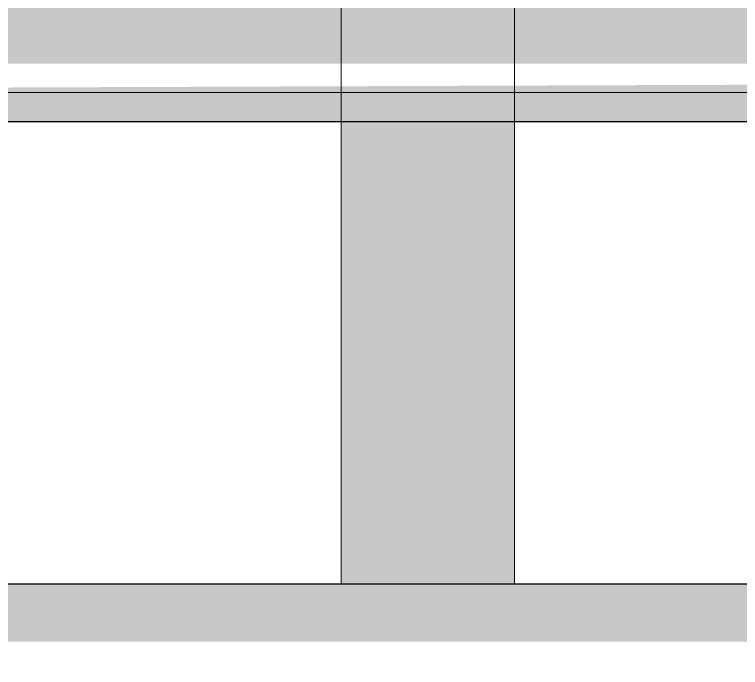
# Model space of a CAD drawing. Header units: millimetres. Extents: x -11345 to 411485, y -9810 to 73012.
# Drawn here: x 141263.9 to 141370.2, y 16924.5 to 17020.2 of the extents above; entities that cross this region are included whole.
import ezdxf

# ---------------------------------------------------------------- set-up
doc = ezdxf.new("R2010")
doc.units = ezdxf.units.MM
doc.layers.add('PDF _Линии', color=7, linetype='Continuous')
doc.layers.add('PDF _Обобщенные модели', color=7, linetype='Continuous', true_color=0xb5bcbf)
doc.layers.add('PDF _Ограждение', color=7, linetype='Continuous', true_color=0x7f7f7f)

msp = doc.modelspace()

# ---------------------------------------------------------------- hatches: boundary and pattern name
at = {"layer": 'PDF _Обобщенные модели', "true_color": 0x7f7f7f, "transparency": 33554559}
h = msp.add_hatch(color=8, dxfattribs=at)
h.paths.add_polyline_path([(146564.35172, 17004.51046), (146564.35172, 17012.97567), (146462.76917, 17008.74307), (146467.00178, 16830.97361), (146479.6996, 16830.97361), (146479.6996, 17004.51046)])
h.paths.add_polyline_path([(145264.94166, 17008.74307), (145201.45257, 17008.74307), (145264.94166, 17012.97567), (146395.04748, 17012.97567)])
h.paths.add_polyline_path([(141061.96385, 17008.74307), (141002.70737, 17008.74307), (141061.96385, 17012.97567), (142196.30228, 17012.97567)], flags=0)
h.paths.add_polyline_path([(145061.77657, 17008.74307), (145002.52009, 17008.74307), (145061.77657, 17012.97567), (145163.35912, 17012.97567), (145197.21996, 17012.97567), (145163.35912, 17008.74307), (145163.35912, 17012.97567)], flags=0)
h.paths.add_polyline_path([(142264.02397, 17008.74307), (142200.53488, 17008.74307), (142259.79137, 17012.97567), (142361.37391, 17012.97567), (142395.23476, 17012.97567), (142361.37391, 17008.74307), (142361.37391, 17012.97567)], flags=0)
h.paths.add_polyline_path([(144994.05487, 17012.97567), (143863.94906, 17008.74307), (143800.45997, 17008.74307), (143863.94906, 17012.97567)], flags=0)
h.paths.add_polyline_path([(145264.94166, 16830.97361), (145281.87209, 16830.97361), (145281.87209, 17004.51046), (146395.04748, 17004.51046), (146395.04748, 17000.27786), (146462.76917, 17000.27786), (146462.76917, 17008.74307), (146462.76917, 17012.97567), (146564.35172, 17012.97567), (146564.35172, 17063.76695), (145163.35912, 17059.53434), (145163.35912, 17063.76695), (143762.36651, 17059.53434), (143762.36651, 17063.76695), (142361.37391, 17059.53434), (142361.37391, 17063.76695), (140964.61392, 17059.53434), (140964.61392, 17004.51046), (140994.24216, 17004.51046), (140994.24216, 17000.27786), (141061.96385, 17000.27786), (141061.96385, 17004.51046), (141066.19646, 17004.51046), (141066.19646, 16987.58004), (141061.96385, 16987.58004), (141061.96385, 16742.08889), (141066.19646, 16742.08889), (141066.19646, 16830.97361), (141083.12688, 16830.97361), (141083.12688, 17004.51046), (142196.30228, 17004.51046), (142196.30228, 17000.27786), (142264.02397, 17000.27786), (142264.02397, 16987.58004), (142259.79137, 16987.58004), (142259.79137, 16742.08889), (142264.02397, 16742.08889), (142264.02397, 16830.97361), (142280.9544, 16830.97361), (142280.9544, 17004.51046), (142395.23476, 17004.51046), (142395.23476, 17000.27786), (142462.95646, 17000.27786), (142462.95646, 17008.74307), (142399.46737, 17008.74307), (142462.95646, 17012.97567), (143597.29488, 17012.97567), (142462.95646, 17008.74307), (142467.18906, 16830.97361), (142479.88688, 16830.97361), (142479.88688, 17004.51046), (143597.29488, 17004.51046), (143597.29488, 17000.27786), (143665.01657, 17000.27786), (143665.01657, 16987.58004), (143660.78397, 16987.58004), (143660.78397, 16742.08889), (143665.01657, 16742.08889), (143665.01657, 16830.97361), (143669.24918, 16830.97361), (143665.01657, 17008.74307), (143665.01657, 17012.97567), (143762.36651, 17012.97567), (143665.01657, 17008.74307), (143669.24918, 17008.74307), (143669.24918, 16830.97361), (143681.947, 16830.97361), (143681.947, 17004.51046), (143796.22736, 17004.51046), (143796.22736, 17000.27786), (143863.94906, 17000.27786), (143863.94906, 16987.58004), (143859.71645, 16987.58004), (143859.71645, 16742.08889), (143863.94906, 16742.08889), (143863.94906, 16830.97361), (143880.87948, 16830.97361), (143880.87948, 17004.51046), (144994.05487, 17004.51046), (144994.05487, 17000.27786), (145061.77657, 17000.27786), (145061.77657, 17004.51046), (145066.00918, 17004.51046), (145066.00918, 16987.58004), (145061.77657, 16987.58004), (145061.77657, 16742.08889), (145066.00918, 16742.08889), (145066.00918, 16830.97361), (145082.9396, 16830.97361), (145082.9396, 17004.51046), (145197.21996, 17004.51046), (145197.21996, 17000.27786), (145264.94166, 17000.27786), (145264.94166, 16987.58004), (145260.70906, 16987.58004), (145260.70906, 16742.08889), (145264.94166, 16742.08889)], flags=0)
at = {"layer": 'PDF _Обобщенные модели', "true_color": 0xb7c0ca, "transparency": 33554559}
msp.add_hatch(color=9, dxfattribs=at).paths.add_polyline_path([(142259.79137, 16936.78877), (141083.12688, 16936.78877), (141083.12688, 16928.32355), (142259.79137, 16928.32355)])
at = {"layer": 'PDF _Ограждение', "transparency": 33554559}
msp.add_hatch(color=256, dxfattribs=at).paths.add_polyline_path([(141337.08325, 17004.51046), (141311.68761, 17004.51046), (141311.68761, 16936.78877), (141337.08325, 16936.78877)])

# ---------------------------------------------------------------- linework, layer by layer
at = {"layer": 'PDF _Линии', "lineweight": 30, "ltscale": 11.133284}
msp.add_lwpolyline([(140964.61392, 17004.51046), (142196.30228, 17004.51046)], dxfattribs=at)
at = {"layer": 'PDF _Линии', "lineweight": 30, "ltscale": 88.431292}
msp.add_lwpolyline([(132220.04982, 16936.78877), (157518.33617, 16936.78877)], dxfattribs=at)
at = {"layer": 'PDF _Обобщенные модели', "color": 8, "lineweight": 0, "true_color": 0x7f7f7f}
for points in [[(142196.30228, 17008.74307), (141066.19646, 17008.74307), (142196.30228, 17008.74307)], [(142196.30228, 17008.74307), (141078.89428, 17008.74307), (142196.30228, 17008.74307)]]:
    msp.add_lwpolyline(points, dxfattribs=at)
at = {"layer": 'PDF _Ограждение', "color": 7, "lineweight": 9, "ltscale": 3.767537}
for points in [[(141311.68761, 17931.45119), (141311.68761, 16936.78877)], [(141337.08325, 16936.78877), (141337.08325, 17931.45119)]]:
    msp.add_lwpolyline(points, dxfattribs=at)

doc.saveas('drawing.dxf')
